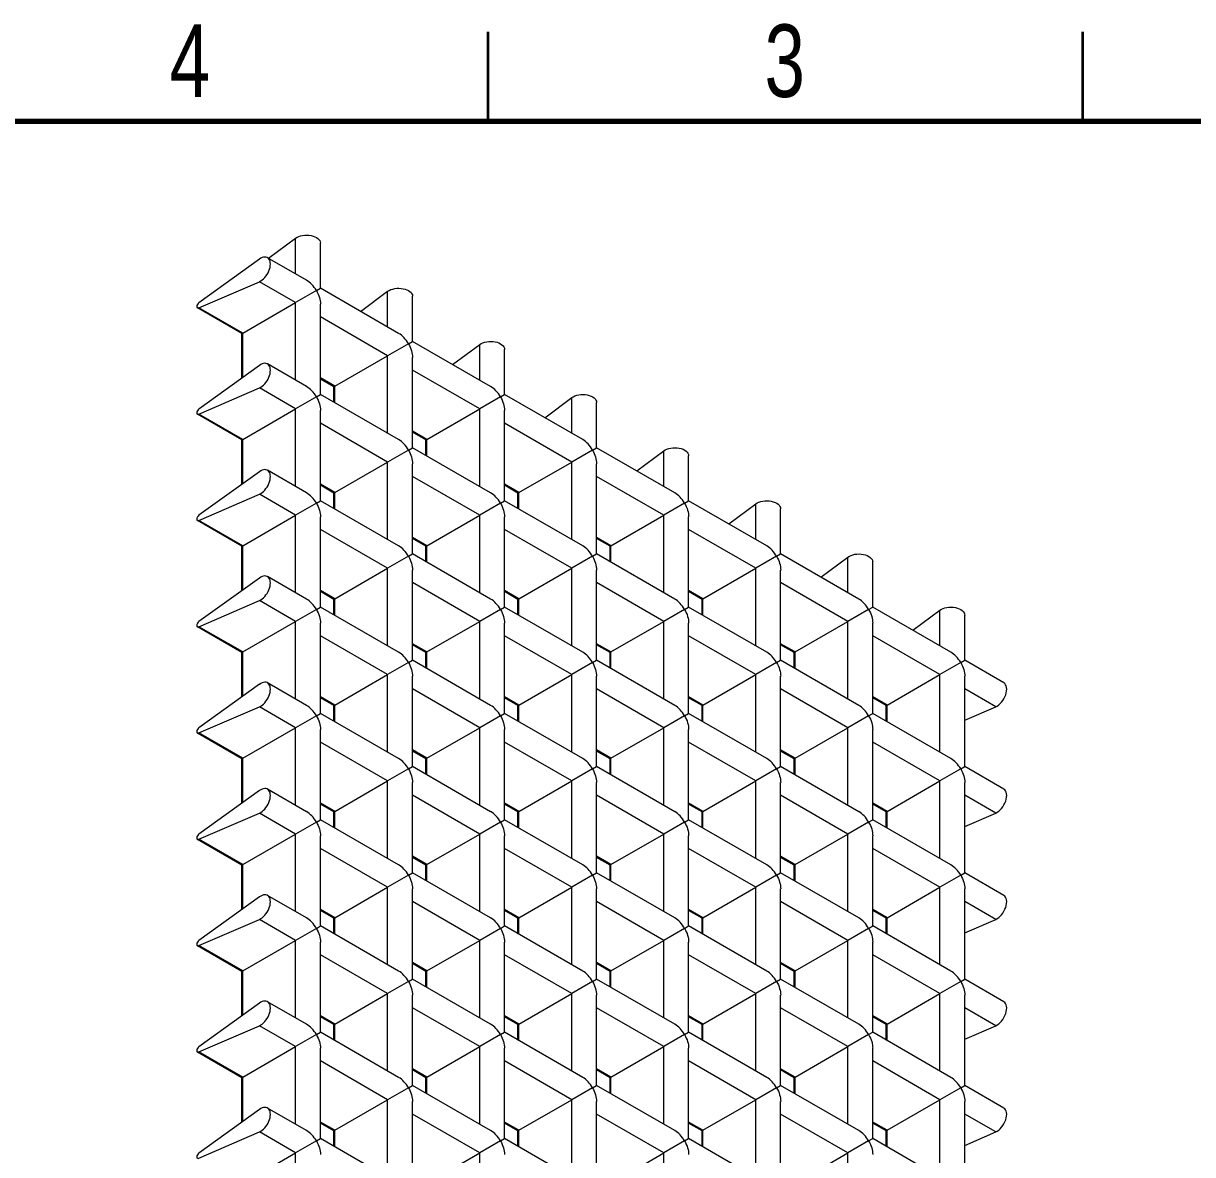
# Model space of a CAD drawing. Header units: millimetres. Extents: x 2813 to 4236, y 547 to 1552.
# Drawn here: x 3562 to 3898.9, y 1226 to 1551.9 of the extents above; entities that cross this region are included whole.
import ezdxf

# ---------------------------------------------------------------- set-up
doc = ezdxf.new("R2010")
doc.units = ezdxf.units.MM
doc.styles.add('SLDTEXTSTYLE0', font='TXT', dxfattribs={"width": 0.75})

msp = doc.modelspace()

# ---------------------------------------------------------------- linework, layer by layer
at = {"linetype": 'Continuous', "lineweight": 35}
for p, q in [((3695.91, 1523.73), (3695.91, 1549.44)), ((3867.28, 1523.73), (3867.28, 1549.44))]:
    msp.add_line(p, q, dxfattribs=at)
at = {"linetype": 'Continuous', "lineweight": 70}
msp.add_line((2839.05, 1523.73), (4210.03, 1523.73), dxfattribs=at)
at = {"linetype": 'Continuous', "lineweight": 0, "extrusion": (-2e-16, 0.816497, -0.57735)}
for p, q in [((3632.68, 1484.19), (3640.47, 1489.98)), ((3640.47, 1479.69), (3640.47, 1489.98)), ((3647.63, 1475.56), (3647.63, 1488.56)), ((3630.03, 1483.94), (3612.63, 1471.39)), ((3643.63, 1477.87), (3632.38, 1484.36)), ((3612.63, 1469.92), (3630.03, 1477.45)), ((3640.47, 1471.43), (3630.03, 1477.45)), ((3646.46, 1474.88), (3647.63, 1475.56)), ((3670.15, 1462.56), (3647.63, 1475.56)), ((3646.46, 1474.88), (3640.47, 1471.43)), ((3659.19, 1468.88), (3666.99, 1474.67)), ((3666.99, 1464.38), (3666.99, 1474.67)), ((3674.15, 1460.25), (3674.15, 1473.25)), ((3624.98, 1462.48), (3612.18, 1469.87)), ((3625.25, 1462.63), (3612.63, 1469.92)), ((3625.25, 1462.63), (3640.47, 1471.43)), ((3640.47, 1449.07), (3640.47, 1471.43)), ((3647.63, 1444.94), (3647.63, 1470.94)), ((3666.99, 1456.12), (3647.63, 1467.29)), ((3625.25, 1462.63), (3624.98, 1462.48)), ((3624.98, 1449.67), (3624.98, 1462.48)), ((3625.25, 1449.87), (3625.25, 1462.63)), ((3672.98, 1459.57), (3666.99, 1456.12)), ((3672.98, 1459.57), (3674.15, 1460.25)), ((3696.66, 1447.25), (3674.15, 1460.25)), ((3685.71, 1453.57), (3693.51, 1459.36)), ((3693.51, 1449.07), (3693.51, 1459.36)), ((3651.76, 1447.32), (3666.99, 1456.12)), ((3666.99, 1433.76), (3666.99, 1456.12)), ((3674.15, 1429.63), (3674.15, 1455.63)), ((3700.66, 1444.94), (3700.66, 1457.94)), ((3630.03, 1453.32), (3612.63, 1440.77)), ((3643.63, 1447.25), (3632.38, 1453.74)), ((3693.51, 1440.81), (3674.15, 1451.98)), ((3651.76, 1447.32), (3647.63, 1449.71)), ((3651.5, 1447.17), (3647.63, 1449.41)), ((3612.63, 1439.3), (3630.03, 1446.84)), ((3640.47, 1440.81), (3630.03, 1446.84)), ((3651.76, 1447.32), (3651.5, 1447.17)), ((3651.5, 1442.71), (3651.5, 1447.17)), ((3651.76, 1442.55), (3651.76, 1447.32)), ((3646.46, 1444.26), (3640.47, 1440.81)), ((3646.46, 1444.26), (3647.63, 1444.94)), ((3670.15, 1431.94), (3647.63, 1444.94)), ((3699.49, 1444.26), (3693.51, 1440.81)), ((3699.49, 1444.26), (3700.66, 1444.94)), ((3723.18, 1431.94), (3700.66, 1444.94)), ((3712.23, 1438.26), (3720.02, 1444.05)), ((3720.02, 1433.76), (3720.02, 1444.05)), ((3727.18, 1429.63), (3727.18, 1442.63)), ((3624.98, 1431.86), (3612.18, 1439.25)), ((3625.25, 1432.02), (3612.63, 1439.3)), ((3625.25, 1432.02), (3640.47, 1440.81)), ((3640.47, 1418.45), (3640.47, 1440.81)), ((3647.63, 1414.32), (3647.63, 1440.32)), ((3678.28, 1432.02), (3693.51, 1440.81)), ((3693.51, 1418.45), (3693.51, 1440.81)), ((3700.66, 1414.32), (3700.66, 1440.32)), ((3666.99, 1425.5), (3647.63, 1436.68)), ((3720.02, 1425.5), (3700.66, 1436.68)), ((3625.25, 1432.02), (3624.98, 1431.86)), ((3624.98, 1419.06), (3624.98, 1431.86)), ((3625.25, 1419.25), (3625.25, 1432.02)), ((3678.28, 1432.02), (3674.15, 1434.4)), ((3678.02, 1431.86), (3674.15, 1434.1)), ((3678.28, 1432.02), (3678.02, 1431.86)), ((3678.02, 1427.4), (3678.02, 1431.86)), ((3678.28, 1427.24), (3678.28, 1432.02)), ((3672.98, 1428.95), (3666.99, 1425.5)), ((3672.98, 1428.95), (3674.15, 1429.63)), ((3696.66, 1416.63), (3674.15, 1429.63)), ((3726.01, 1428.95), (3720.02, 1425.5)), ((3726.01, 1428.95), (3727.18, 1429.63)), ((3749.7, 1416.63), (3727.18, 1429.63)), ((3738.74, 1422.95), (3746.54, 1428.74)), ((3746.54, 1418.45), (3746.54, 1428.74)), ((3651.76, 1416.71), (3666.99, 1425.5)), ((3666.99, 1403.14), (3666.99, 1425.5)), ((3674.15, 1399.01), (3674.15, 1425.01)), ((3704.8, 1416.71), (3720.02, 1425.5)), ((3720.02, 1403.14), (3720.02, 1425.5)), ((3727.18, 1399.01), (3727.18, 1425.01)), ((3753.7, 1414.32), (3753.7, 1427.32)), ((3630.03, 1422.7), (3612.63, 1410.15)), ((3643.63, 1416.63), (3632.38, 1423.12)), ((3651.76, 1416.71), (3647.63, 1419.09)), ((3651.5, 1416.55), (3647.63, 1418.79)), ((3693.51, 1410.19), (3674.15, 1421.37)), ((3704.8, 1416.71), (3700.66, 1419.09)), ((3704.53, 1416.55), (3700.66, 1418.79)), ((3746.54, 1410.19), (3727.18, 1421.37)), ((3612.63, 1408.68), (3630.03, 1416.22)), ((3640.47, 1410.19), (3630.03, 1416.22)), ((3651.76, 1416.71), (3651.5, 1416.55)), ((3651.5, 1412.09), (3651.5, 1416.55)), ((3651.76, 1411.94), (3651.76, 1416.71)), ((3704.8, 1416.71), (3704.53, 1416.55)), ((3704.53, 1412.09), (3704.53, 1416.55)), ((3704.8, 1411.94), (3704.8, 1416.71)), ((3646.46, 1413.64), (3640.47, 1410.19)), ((3646.46, 1413.64), (3647.63, 1414.32)), ((3670.15, 1401.32), (3647.63, 1414.32)), ((3699.49, 1413.64), (3693.51, 1410.19)), ((3699.49, 1413.64), (3700.66, 1414.32)), ((3723.18, 1401.32), (3700.66, 1414.32)), ((3752.53, 1413.64), (3746.54, 1410.19)), ((3752.53, 1413.64), (3753.7, 1414.32)), ((3776.21, 1401.32), (3753.7, 1414.32)), ((3765.26, 1407.65), (3773.06, 1413.43)), ((3773.06, 1403.14), (3773.06, 1413.43)), ((3780.21, 1399.01), (3780.21, 1412.01)), ((3624.98, 1401.24), (3612.18, 1408.63)), ((3625.25, 1401.4), (3612.63, 1408.68)), ((3625.25, 1401.4), (3640.47, 1410.19)), ((3640.47, 1387.83), (3640.47, 1410.19)), ((3647.63, 1383.7), (3647.63, 1409.7)), ((3678.28, 1401.4), (3693.51, 1410.19)), ((3693.51, 1387.83), (3693.51, 1410.19)), ((3700.66, 1383.7), (3700.66, 1409.7)), ((3731.31, 1401.4), (3746.54, 1410.19)), ((3746.54, 1387.83), (3746.54, 1410.19)), ((3753.7, 1383.7), (3753.7, 1409.7)), ((3666.99, 1394.88), (3647.63, 1406.06)), ((3720.02, 1394.88), (3700.66, 1406.06)), ((3773.06, 1394.88), (3753.7, 1406.06)), ((3625.25, 1401.4), (3624.98, 1401.24)), ((3625.25, 1388.63), (3625.25, 1401.4)), ((3678.28, 1401.4), (3674.15, 1403.78)), ((3678.02, 1401.24), (3674.15, 1403.48)), ((3678.28, 1401.4), (3678.02, 1401.24)), ((3678.28, 1396.63), (3678.28, 1401.4)), ((3731.31, 1401.4), (3727.18, 1403.78)), ((3731.05, 1401.24), (3727.18, 1403.48)), ((3731.31, 1401.4), (3731.05, 1401.24)), ((3731.31, 1396.63), (3731.31, 1401.4)), ((3624.98, 1388.44), (3624.98, 1401.24)), ((3672.98, 1398.34), (3666.99, 1394.88)), ((3672.98, 1398.34), (3674.15, 1399.01)), ((3696.66, 1386.01), (3674.15, 1399.01)), ((3678.02, 1396.78), (3678.02, 1401.24)), ((3726.01, 1398.34), (3720.02, 1394.88)), ((3726.01, 1398.34), (3727.18, 1399.01)), ((3749.7, 1386.01), (3727.18, 1399.01)), ((3731.05, 1396.78), (3731.05, 1401.24)), ((3779.04, 1398.34), (3773.06, 1394.88)), ((3779.04, 1398.34), (3780.21, 1399.01)), ((3802.73, 1386.01), (3780.21, 1399.01)), ((3791.78, 1392.34), (3799.57, 1398.12)), ((3799.57, 1387.83), (3799.57, 1398.12)), ((3651.76, 1386.09), (3666.99, 1394.88)), ((3666.99, 1372.52), (3666.99, 1394.88)), ((3704.8, 1386.09), (3720.02, 1394.88)), ((3720.02, 1372.52), (3720.02, 1394.88)), ((3757.83, 1386.09), (3773.06, 1394.88)), ((3773.06, 1372.52), (3773.06, 1394.88)), ((3806.73, 1383.7), (3806.73, 1396.7)), ((3630.03, 1392.08), (3612.63, 1379.53)), ((3643.63, 1386.01), (3632.38, 1392.51)), ((3674.15, 1368.39), (3674.15, 1394.39)), ((3727.18, 1368.39), (3727.18, 1394.39)), ((3780.21, 1368.39), (3780.21, 1394.39)), ((3651.76, 1386.09), (3647.63, 1388.47)), ((3651.5, 1385.94), (3647.63, 1388.17)), ((3693.51, 1379.57), (3674.15, 1390.75)), ((3704.8, 1386.09), (3700.66, 1388.47)), ((3704.53, 1385.94), (3700.66, 1388.17)), ((3746.54, 1379.57), (3727.18, 1390.75)), ((3757.83, 1386.09), (3753.7, 1388.47)), ((3757.56, 1385.94), (3753.7, 1388.17)), ((3799.57, 1379.57), (3780.21, 1390.75)), ((3612.63, 1378.06), (3630.03, 1385.6)), ((3640.47, 1379.57), (3630.03, 1385.6)), ((3651.76, 1386.09), (3651.5, 1385.94)), ((3651.5, 1381.47), (3651.5, 1385.94)), ((3651.76, 1381.32), (3651.76, 1386.09)), ((3704.8, 1386.09), (3704.53, 1385.94)), ((3704.53, 1381.47), (3704.53, 1385.94)), ((3704.8, 1381.32), (3704.8, 1386.09)), ((3757.83, 1386.09), (3757.56, 1385.94)), ((3757.56, 1381.47), (3757.56, 1385.94)), ((3757.83, 1381.32), (3757.83, 1386.09)), ((3646.46, 1383.03), (3640.47, 1379.57)), ((3646.46, 1383.03), (3647.63, 1383.7)), ((3670.15, 1370.7), (3647.63, 1383.7)), ((3699.49, 1383.03), (3693.51, 1379.57)), ((3699.49, 1383.03), (3700.66, 1383.7)), ((3723.18, 1370.7), (3700.66, 1383.7)), ((3752.53, 1383.03), (3746.54, 1379.57)), ((3752.53, 1383.03), (3753.7, 1383.7)), ((3776.21, 1370.7), (3753.7, 1383.7)), ((3805.56, 1383.03), (3799.57, 1379.57)), ((3805.56, 1383.03), (3806.73, 1383.7)), ((3829.25, 1370.7), (3806.73, 1383.7)), ((3818.29, 1377.03), (3826.09, 1382.81)), ((3826.09, 1372.52), (3826.09, 1382.81)), ((3833.25, 1368.39), (3833.25, 1381.39)), ((3624.98, 1370.63), (3612.18, 1378.02)), ((3625.25, 1370.78), (3612.63, 1378.06)), ((3625.25, 1370.78), (3640.47, 1379.57)), ((3640.47, 1357.22), (3640.47, 1379.57)), ((3647.63, 1353.08), (3647.63, 1379.08)), ((3678.28, 1370.78), (3693.51, 1379.57)), ((3693.51, 1357.22), (3693.51, 1379.57)), ((3700.66, 1353.08), (3700.66, 1379.08)), ((3731.31, 1370.78), (3746.54, 1379.57)), ((3746.54, 1357.22), (3746.54, 1379.57)), ((3753.7, 1353.08), (3753.7, 1379.08)), ((3784.34, 1370.78), (3799.57, 1379.57)), ((3799.57, 1357.22), (3799.57, 1379.57)), ((3806.73, 1353.08), (3806.73, 1379.08)), ((3666.99, 1364.26), (3647.63, 1375.44)), ((3720.02, 1364.26), (3700.66, 1375.44)), ((3773.06, 1364.26), (3753.7, 1375.44)), ((3826.09, 1364.26), (3806.73, 1375.44)), ((3678.28, 1370.78), (3674.15, 1373.16)), ((3678.02, 1370.63), (3674.15, 1372.86)), ((3731.31, 1370.78), (3727.18, 1373.16)), ((3731.05, 1370.63), (3727.18, 1372.86)), ((3784.34, 1370.78), (3780.21, 1373.16)), ((3784.08, 1370.63), (3780.21, 1372.86)), ((3625.25, 1370.78), (3624.98, 1370.63)), ((3624.98, 1357.82), (3624.98, 1370.63)), ((3625.25, 1358.01), (3625.25, 1370.78)), ((3672.98, 1367.72), (3666.99, 1364.26)), ((3672.98, 1367.72), (3674.15, 1368.39)), ((3696.66, 1355.39), (3674.15, 1368.39)), ((3678.28, 1370.78), (3678.02, 1370.63)), ((3678.02, 1366.16), (3678.02, 1370.63)), ((3678.28, 1366.01), (3678.28, 1370.78)), ((3726.01, 1367.72), (3720.02, 1364.26)), ((3726.01, 1367.72), (3727.18, 1368.39)), ((3749.7, 1355.39), (3727.18, 1368.39)), ((3731.31, 1370.78), (3731.05, 1370.63)), ((3731.05, 1366.16), (3731.05, 1370.63)), ((3731.31, 1366.01), (3731.31, 1370.78)), ((3779.04, 1367.72), (3773.06, 1364.26)), ((3779.04, 1367.72), (3780.21, 1368.39)), ((3802.73, 1355.39), (3780.21, 1368.39)), ((3784.34, 1370.78), (3784.08, 1370.63)), ((3784.08, 1366.16), (3784.08, 1370.63)), ((3784.34, 1366.01), (3784.34, 1370.78)), ((3832.07, 1367.72), (3826.09, 1364.26)), ((3832.07, 1367.72), (3833.25, 1368.39)), ((3844.51, 1361.89), (3833.25, 1368.39)), ((3651.76, 1355.47), (3666.99, 1364.26)), ((3666.99, 1341.91), (3666.99, 1364.26)), ((3704.8, 1355.47), (3720.02, 1364.26)), ((3720.02, 1341.91), (3720.02, 1364.26)), ((3757.83, 1355.47), (3773.06, 1364.26)), ((3773.06, 1341.91), (3773.06, 1364.26)), ((3810.86, 1355.47), (3826.09, 1364.26)), ((3826.09, 1341.91), (3826.09, 1364.26)), ((3630.03, 1361.46), (3612.63, 1348.91)), ((3643.63, 1355.39), (3632.38, 1361.89)), ((3674.15, 1337.77), (3674.15, 1363.77)), ((3727.18, 1337.77), (3727.18, 1363.77)), ((3780.21, 1337.77), (3780.21, 1363.77)), ((3833.25, 1337.77), (3833.25, 1363.77)), ((3651.76, 1355.47), (3647.63, 1357.85)), ((3651.5, 1355.32), (3647.63, 1357.55)), ((3693.51, 1348.95), (3674.15, 1360.13)), ((3704.8, 1355.47), (3700.66, 1357.85)), ((3704.53, 1355.32), (3700.66, 1357.55)), ((3746.54, 1348.95), (3727.18, 1360.13)), ((3757.83, 1355.47), (3753.7, 1357.85)), ((3757.56, 1355.32), (3753.7, 1357.55)), ((3799.57, 1348.95), (3780.21, 1360.13)), ((3810.86, 1355.47), (3806.73, 1357.85)), ((3810.6, 1355.32), (3806.73, 1357.55)), ((3842.16, 1354.98), (3833.25, 1360.13)), ((3612.63, 1347.44), (3630.03, 1354.98)), ((3640.47, 1348.95), (3630.03, 1354.98)), ((3651.76, 1355.47), (3651.5, 1355.32)), ((3651.5, 1350.85), (3651.5, 1355.32)), ((3651.76, 1350.7), (3651.76, 1355.47)), ((3704.8, 1355.47), (3704.53, 1355.32)), ((3704.53, 1350.85), (3704.53, 1355.32)), ((3704.8, 1350.7), (3704.8, 1355.47)), ((3757.83, 1355.47), (3757.56, 1355.32)), ((3757.56, 1350.85), (3757.56, 1355.32)), ((3757.83, 1350.7), (3757.83, 1355.47)), ((3810.86, 1355.47), (3810.6, 1355.32)), ((3810.6, 1350.85), (3810.6, 1355.32)), ((3810.86, 1350.7), (3810.86, 1355.47)), ((3833.25, 1351.12), (3842.16, 1354.98)), ((3646.46, 1352.41), (3640.47, 1348.95)), ((3646.46, 1352.41), (3647.63, 1353.08)), ((3670.15, 1340.08), (3647.63, 1353.08)), ((3699.49, 1352.41), (3693.51, 1348.95)), ((3699.49, 1352.41), (3700.66, 1353.08)), ((3723.18, 1340.08), (3700.66, 1353.08)), ((3752.53, 1352.41), (3746.54, 1348.95)), ((3752.53, 1352.41), (3753.7, 1353.08)), ((3776.21, 1340.08), (3753.7, 1353.08)), ((3805.56, 1352.41), (3799.57, 1348.95)), ((3805.56, 1352.41), (3806.73, 1353.08)), ((3829.25, 1340.08), (3806.73, 1353.08)), ((3624.98, 1340.01), (3612.18, 1347.4)), ((3625.25, 1340.16), (3612.63, 1347.44)), ((3625.25, 1340.16), (3640.47, 1348.95)), ((3640.47, 1326.6), (3640.47, 1348.95)), ((3647.63, 1322.47), (3647.63, 1348.46)), ((3678.28, 1340.16), (3693.51, 1348.95)), ((3693.51, 1326.6), (3693.51, 1348.95)), ((3700.66, 1322.47), (3700.66, 1348.46)), ((3731.31, 1340.16), (3746.54, 1348.95)), ((3746.54, 1326.6), (3746.54, 1348.95)), ((3753.7, 1322.47), (3753.7, 1348.46)), ((3784.34, 1340.16), (3799.57, 1348.95)), ((3799.57, 1326.6), (3799.57, 1348.95)), ((3806.73, 1322.47), (3806.73, 1348.46)), ((3666.99, 1333.64), (3647.63, 1344.82)), ((3720.02, 1333.64), (3700.66, 1344.82)), ((3773.06, 1333.64), (3753.7, 1344.82)), ((3826.09, 1333.64), (3806.73, 1344.82)), ((3678.28, 1340.16), (3674.15, 1342.55)), ((3678.02, 1340.01), (3674.15, 1342.24)), ((3731.31, 1340.16), (3727.18, 1342.55)), ((3731.05, 1340.01), (3727.18, 1342.24)), ((3784.34, 1340.16), (3780.21, 1342.55)), ((3784.08, 1340.01), (3780.21, 1342.24)), ((3625.25, 1340.16), (3624.98, 1340.01)), ((3624.98, 1327.2), (3624.98, 1340.01)), ((3625.25, 1327.39), (3625.25, 1340.16)), ((3672.98, 1337.1), (3674.15, 1337.77)), ((3696.66, 1324.77), (3674.15, 1337.77)), ((3678.28, 1340.16), (3678.02, 1340.01)), ((3678.02, 1335.54), (3678.02, 1340.01)), ((3678.28, 1335.39), (3678.28, 1340.16)), ((3726.01, 1337.1), (3727.18, 1337.77)), ((3749.7, 1324.77), (3727.18, 1337.77)), ((3731.31, 1340.16), (3731.05, 1340.01)), ((3731.05, 1335.54), (3731.05, 1340.01)), ((3731.31, 1335.39), (3731.31, 1340.16)), ((3779.04, 1337.1), (3780.21, 1337.77)), ((3802.73, 1324.77), (3780.21, 1337.77)), ((3784.34, 1340.16), (3784.08, 1340.01)), ((3784.08, 1335.54), (3784.08, 1340.01)), ((3784.34, 1335.39), (3784.34, 1340.16)), ((3832.07, 1337.1), (3833.25, 1337.77)), ((3844.51, 1331.27), (3833.25, 1337.77)), ((3672.98, 1337.1), (3666.99, 1333.64)), ((3726.01, 1337.1), (3720.02, 1333.64)), ((3779.04, 1337.1), (3773.06, 1333.64)), ((3832.07, 1337.1), (3826.09, 1333.64)), ((3630.03, 1330.84), (3612.63, 1318.29)), ((3643.63, 1324.77), (3632.38, 1331.27)), ((3651.76, 1324.85), (3666.99, 1333.64)), ((3666.99, 1311.29), (3666.99, 1333.64)), ((3674.15, 1307.16), (3674.15, 1333.16)), ((3704.8, 1324.85), (3720.02, 1333.64)), ((3720.02, 1311.29), (3720.02, 1333.64)), ((3727.18, 1307.16), (3727.18, 1333.16)), ((3757.83, 1324.85), (3773.06, 1333.64)), ((3773.06, 1311.29), (3773.06, 1333.64)), ((3780.21, 1307.16), (3780.21, 1333.16)), ((3810.86, 1324.85), (3826.09, 1333.64)), ((3826.09, 1311.29), (3826.09, 1333.64)), ((3833.25, 1307.16), (3833.25, 1333.16)), ((3651.76, 1324.85), (3647.63, 1327.24)), ((3693.51, 1318.33), (3674.15, 1329.51)), ((3704.8, 1324.85), (3700.66, 1327.24)), ((3746.54, 1318.33), (3727.18, 1329.51)), ((3757.83, 1324.85), (3753.7, 1327.24)), ((3799.57, 1318.33), (3780.21, 1329.51)), ((3810.86, 1324.85), (3806.73, 1327.24)), ((3842.16, 1324.36), (3833.25, 1329.51)), ((3612.63, 1316.82), (3630.03, 1324.36)), ((3640.47, 1318.33), (3630.03, 1324.36)), ((3651.5, 1324.7), (3647.63, 1326.93)), ((3651.76, 1324.85), (3651.5, 1324.7)), ((3651.5, 1320.23), (3651.5, 1324.7)), ((3651.76, 1320.08), (3651.76, 1324.85)), ((3704.53, 1324.7), (3700.66, 1326.93)), ((3704.8, 1324.85), (3704.53, 1324.7)), ((3704.53, 1320.23), (3704.53, 1324.7)), ((3704.8, 1320.08), (3704.8, 1324.85)), ((3757.56, 1324.7), (3753.7, 1326.93)), ((3757.83, 1324.85), (3757.56, 1324.7)), ((3757.56, 1320.23), (3757.56, 1324.7)), ((3757.83, 1320.08), (3757.83, 1324.85)), ((3810.6, 1324.7), (3806.73, 1326.93)), ((3810.86, 1324.85), (3810.6, 1324.7)), ((3810.6, 1320.23), (3810.6, 1324.7)), ((3810.86, 1320.08), (3810.86, 1324.85)), ((3833.25, 1320.5), (3842.16, 1324.36)), ((3646.46, 1321.79), (3640.47, 1318.33)), ((3646.46, 1321.79), (3647.63, 1322.47)), ((3670.15, 1309.47), (3647.63, 1322.47)), ((3699.49, 1321.79), (3693.51, 1318.33)), ((3699.49, 1321.79), (3700.66, 1322.47)), ((3723.18, 1309.47), (3700.66, 1322.47)), ((3752.53, 1321.79), (3746.54, 1318.33)), ((3752.53, 1321.79), (3753.7, 1322.47)), ((3776.21, 1309.47), (3753.7, 1322.47)), ((3805.56, 1321.79), (3799.57, 1318.33)), ((3805.56, 1321.79), (3806.73, 1322.47)), ((3829.25, 1309.47), (3806.73, 1322.47)), ((3625.25, 1309.54), (3640.47, 1318.33)), ((3640.47, 1295.98), (3640.47, 1318.33)), ((3647.63, 1291.85), (3647.63, 1317.85)), ((3678.28, 1309.54), (3693.51, 1318.33)), ((3693.51, 1295.98), (3693.51, 1318.33)), ((3700.66, 1291.85), (3700.66, 1317.85)), ((3731.31, 1309.54), (3746.54, 1318.33)), ((3746.54, 1295.98), (3746.54, 1318.33)), ((3753.7, 1291.85), (3753.7, 1317.85)), ((3784.34, 1309.54), (3799.57, 1318.33)), ((3799.57, 1295.98), (3799.57, 1318.33)), ((3806.73, 1291.85), (3806.73, 1317.85)), ((3624.98, 1309.39), (3612.18, 1316.78)), ((3625.25, 1309.54), (3612.63, 1316.82)), ((3666.99, 1303.02), (3647.63, 1314.2)), ((3720.02, 1303.02), (3700.66, 1314.2)), ((3773.06, 1303.02), (3753.7, 1314.2)), ((3826.09, 1303.02), (3806.73, 1314.2)), ((3678.28, 1309.54), (3674.15, 1311.93)), ((3678.02, 1309.39), (3674.15, 1311.62)), ((3731.31, 1309.54), (3727.18, 1311.93)), ((3731.05, 1309.39), (3727.18, 1311.62)), ((3784.34, 1309.54), (3780.21, 1311.93)), ((3784.08, 1309.39), (3780.21, 1311.62)), ((3625.25, 1309.54), (3624.98, 1309.39)), ((3624.98, 1296.58), (3624.98, 1309.39)), ((3625.25, 1296.77), (3625.25, 1309.54)), ((3672.98, 1306.48), (3674.15, 1307.16)), ((3696.66, 1294.16), (3674.15, 1307.16)), ((3678.28, 1309.54), (3678.02, 1309.39)), ((3678.02, 1304.92), (3678.02, 1309.39)), ((3678.28, 1304.77), (3678.28, 1309.54)), ((3726.01, 1306.48), (3727.18, 1307.16)), ((3749.7, 1294.16), (3727.18, 1307.16)), ((3731.31, 1309.54), (3731.05, 1309.39)), ((3731.05, 1304.92), (3731.05, 1309.39)), ((3731.31, 1304.77), (3731.31, 1309.54)), ((3779.04, 1306.48), (3780.21, 1307.16)), ((3802.73, 1294.16), (3780.21, 1307.16)), ((3784.34, 1309.54), (3784.08, 1309.39)), ((3784.08, 1304.92), (3784.08, 1309.39)), ((3784.34, 1304.77), (3784.34, 1309.54)), ((3832.07, 1306.48), (3833.25, 1307.16)), ((3844.51, 1300.65), (3833.25, 1307.16)), ((3672.98, 1306.48), (3666.99, 1303.02)), ((3726.01, 1306.48), (3720.02, 1303.02)), ((3779.04, 1306.48), (3773.06, 1303.02)), ((3832.07, 1306.48), (3826.09, 1303.02)), ((3630.03, 1300.22), (3612.63, 1287.67)), ((3643.63, 1294.16), (3632.38, 1300.65)), ((3651.76, 1294.23), (3666.99, 1303.02)), ((3666.99, 1280.67), (3666.99, 1303.02)), ((3674.15, 1276.54), (3674.15, 1302.54)), ((3704.8, 1294.23), (3720.02, 1303.02)), ((3720.02, 1280.67), (3720.02, 1303.02)), ((3727.18, 1276.54), (3727.18, 1302.54)), ((3757.83, 1294.23), (3773.06, 1303.02)), ((3773.06, 1280.67), (3773.06, 1303.02)), ((3780.21, 1276.54), (3780.21, 1302.54)), ((3810.86, 1294.23), (3826.09, 1303.02)), ((3826.09, 1280.67), (3826.09, 1303.02)), ((3833.25, 1276.54), (3833.25, 1302.54)), ((3693.51, 1287.71), (3674.15, 1298.89)), ((3746.54, 1287.71), (3727.18, 1298.89)), ((3799.57, 1287.71), (3780.21, 1298.89)), ((3842.16, 1293.74), (3833.25, 1298.89)), ((3612.63, 1286.2), (3630.03, 1293.74)), ((3640.47, 1287.71), (3630.03, 1293.74)), ((3651.76, 1294.23), (3647.63, 1296.62)), ((3651.5, 1294.08), (3647.63, 1296.31)), ((3651.76, 1294.23), (3651.5, 1294.08)), ((3651.5, 1289.61), (3651.5, 1294.08)), ((3651.76, 1289.46), (3651.76, 1294.23)), ((3704.8, 1294.23), (3700.66, 1296.62)), ((3704.53, 1294.08), (3700.66, 1296.31)), ((3704.8, 1294.23), (3704.53, 1294.08)), ((3704.53, 1289.61), (3704.53, 1294.08)), ((3704.8, 1289.46), (3704.8, 1294.23)), ((3757.83, 1294.23), (3753.7, 1296.62)), ((3757.56, 1294.08), (3753.7, 1296.31)), ((3757.83, 1294.23), (3757.56, 1294.08)), ((3757.56, 1289.61), (3757.56, 1294.08)), ((3757.83, 1289.46), (3757.83, 1294.23)), ((3810.86, 1294.23), (3806.73, 1296.62)), ((3810.6, 1294.08), (3806.73, 1296.31)), ((3810.86, 1294.23), (3810.6, 1294.08)), ((3810.6, 1289.61), (3810.6, 1294.08)), ((3810.86, 1289.46), (3810.86, 1294.23)), ((3833.25, 1289.88), (3842.16, 1293.74)), ((3646.46, 1291.17), (3640.47, 1287.71)), ((3646.46, 1291.17), (3647.63, 1291.85)), ((3670.15, 1278.85), (3647.63, 1291.85)), ((3699.49, 1291.17), (3693.51, 1287.71)), ((3699.49, 1291.17), (3700.66, 1291.85)), ((3723.18, 1278.85), (3700.66, 1291.85)), ((3752.53, 1291.17), (3746.54, 1287.71)), ((3752.53, 1291.17), (3753.7, 1291.85)), ((3776.21, 1278.85), (3753.7, 1291.85)), ((3805.56, 1291.17), (3799.57, 1287.71)), ((3805.56, 1291.17), (3806.73, 1291.85)), ((3829.25, 1278.85), (3806.73, 1291.85)), ((3625.25, 1278.92), (3640.47, 1287.71)), ((3640.47, 1265.36), (3640.47, 1287.71)), ((3647.63, 1261.23), (3647.63, 1287.23)), ((3678.28, 1278.92), (3693.51, 1287.71)), ((3693.51, 1265.36), (3693.51, 1287.71)), ((3700.66, 1261.23), (3700.66, 1287.23)), ((3731.31, 1278.92), (3746.54, 1287.71)), ((3746.54, 1265.36), (3746.54, 1287.71)), ((3753.7, 1261.23), (3753.7, 1287.23)), ((3784.34, 1278.92), (3799.57, 1287.71)), ((3799.57, 1265.36), (3799.57, 1287.71)), ((3806.73, 1261.23), (3806.73, 1287.23)), ((3624.98, 1278.77), (3612.18, 1286.16)), ((3625.25, 1278.92), (3612.63, 1286.2)), ((3666.99, 1272.41), (3647.63, 1283.58)), ((3720.02, 1272.41), (3700.66, 1283.58)), ((3773.06, 1272.41), (3753.7, 1283.58)), ((3826.09, 1272.41), (3806.73, 1283.58)), ((3678.28, 1278.92), (3674.15, 1281.31)), ((3678.02, 1278.77), (3674.15, 1281)), ((3731.31, 1278.92), (3727.18, 1281.31)), ((3731.05, 1278.77), (3727.18, 1281)), ((3784.34, 1278.92), (3780.21, 1281.31)), ((3784.08, 1278.77), (3780.21, 1281)), ((3625.25, 1278.92), (3624.98, 1278.77)), ((3624.98, 1265.96), (3624.98, 1278.77)), ((3625.25, 1266.15), (3625.25, 1278.92)), ((3678.28, 1278.92), (3678.02, 1278.77)), ((3678.02, 1274.3), (3678.02, 1278.77)), ((3678.28, 1274.15), (3678.28, 1278.92)), ((3731.31, 1278.92), (3731.05, 1278.77)), ((3731.05, 1274.3), (3731.05, 1278.77)), ((3731.31, 1274.15), (3731.31, 1278.92)), ((3784.34, 1278.92), (3784.08, 1278.77)), ((3784.08, 1274.3), (3784.08, 1278.77)), ((3784.34, 1274.15), (3784.34, 1278.92)), ((3672.98, 1275.86), (3666.99, 1272.41)), ((3672.98, 1275.86), (3674.15, 1276.54)), ((3696.66, 1263.54), (3674.15, 1276.54)), ((3726.01, 1275.86), (3720.02, 1272.41)), ((3726.01, 1275.86), (3727.18, 1276.54)), ((3749.7, 1263.54), (3727.18, 1276.54)), ((3779.04, 1275.86), (3773.06, 1272.41)), ((3779.04, 1275.86), (3780.21, 1276.54)), ((3802.73, 1263.54), (3780.21, 1276.54)), ((3832.07, 1275.86), (3826.09, 1272.41)), ((3832.07, 1275.86), (3833.25, 1276.54)), ((3844.51, 1270.03), (3833.25, 1276.54)), ((3643.63, 1263.54), (3632.38, 1270.03)), ((3651.76, 1263.61), (3666.99, 1272.41)), ((3666.99, 1250.05), (3666.99, 1272.41)), ((3674.15, 1245.92), (3674.15, 1271.92)), ((3704.8, 1263.61), (3720.02, 1272.41)), ((3720.02, 1250.05), (3720.02, 1272.41)), ((3727.18, 1245.92), (3727.18, 1271.92)), ((3757.83, 1263.61), (3773.06, 1272.41)), ((3773.06, 1250.05), (3773.06, 1272.41)), ((3780.21, 1245.92), (3780.21, 1271.92)), ((3810.86, 1263.61), (3826.09, 1272.41)), ((3826.09, 1250.05), (3826.09, 1272.41)), ((3833.25, 1245.92), (3833.25, 1271.92)), ((3630.03, 1269.61), (3612.63, 1257.06)), ((3693.51, 1257.1), (3674.15, 1268.27)), ((3746.54, 1257.1), (3727.18, 1268.27)), ((3799.57, 1257.1), (3780.21, 1268.27)), ((3842.16, 1263.12), (3833.25, 1268.27)), ((3651.76, 1263.61), (3647.63, 1266)), ((3651.5, 1263.46), (3647.63, 1265.69)), ((3651.76, 1263.61), (3651.5, 1263.46)), ((3651.5, 1258.99), (3651.5, 1263.46)), ((3651.76, 1258.84), (3651.76, 1263.61)), ((3704.8, 1263.61), (3700.66, 1266)), ((3704.53, 1263.46), (3700.66, 1265.69)), ((3704.8, 1263.61), (3704.53, 1263.46)), ((3704.53, 1258.99), (3704.53, 1263.46)), ((3704.8, 1258.84), (3704.8, 1263.61)), ((3757.83, 1263.61), (3753.7, 1266)), ((3757.56, 1263.46), (3753.7, 1265.69)), ((3757.83, 1263.61), (3757.56, 1263.46)), ((3757.56, 1258.99), (3757.56, 1263.46)), ((3757.83, 1258.84), (3757.83, 1263.61)), ((3810.86, 1263.61), (3806.73, 1266)), ((3810.6, 1263.46), (3806.73, 1265.69)), ((3810.86, 1263.61), (3810.6, 1263.46)), ((3810.6, 1258.99), (3810.6, 1263.46)), ((3810.86, 1258.84), (3810.86, 1263.61)), ((3612.63, 1255.59), (3630.03, 1263.12)), ((3640.47, 1257.1), (3630.03, 1263.12)), ((3646.46, 1260.55), (3640.47, 1257.1)), ((3646.46, 1260.55), (3647.63, 1261.23)), ((3670.15, 1248.23), (3647.63, 1261.23)), ((3699.49, 1260.55), (3693.51, 1257.1)), ((3699.49, 1260.55), (3700.66, 1261.23)), ((3723.18, 1248.23), (3700.66, 1261.23)), ((3752.53, 1260.55), (3746.54, 1257.1)), ((3752.53, 1260.55), (3753.7, 1261.23)), ((3776.21, 1248.23), (3753.7, 1261.23)), ((3805.56, 1260.55), (3799.57, 1257.1)), ((3805.56, 1260.55), (3806.73, 1261.23)), ((3829.25, 1248.23), (3806.73, 1261.23)), ((3833.25, 1259.26), (3842.16, 1263.12)), ((3625.25, 1248.3), (3640.47, 1257.1)), ((3640.47, 1234.74), (3640.47, 1257.1)), ((3647.63, 1230.61), (3647.63, 1256.61)), ((3678.28, 1248.3), (3693.51, 1257.1)), ((3693.51, 1234.74), (3693.51, 1257.1)), ((3700.66, 1230.61), (3700.66, 1256.61)), ((3731.31, 1248.3), (3746.54, 1257.1)), ((3746.54, 1234.74), (3746.54, 1257.1)), ((3753.7, 1230.61), (3753.7, 1256.61)), ((3784.34, 1248.3), (3799.57, 1257.1)), ((3799.57, 1234.74), (3799.57, 1257.1)), ((3806.73, 1230.61), (3806.73, 1256.61)), ((3624.98, 1248.15), (3612.18, 1255.54)), ((3625.25, 1248.3), (3612.63, 1255.59)), ((3666.99, 1241.79), (3647.63, 1252.96)), ((3678.28, 1248.3), (3674.15, 1250.69)), ((3678.02, 1248.15), (3674.15, 1250.39)), ((3720.02, 1241.79), (3700.66, 1252.96)), ((3731.31, 1248.3), (3727.18, 1250.69)), ((3731.05, 1248.15), (3727.18, 1250.39)), ((3773.06, 1241.79), (3753.7, 1252.96)), ((3784.34, 1248.3), (3780.21, 1250.69)), ((3784.08, 1248.15), (3780.21, 1250.39)), ((3826.09, 1241.79), (3806.73, 1252.96)), ((3625.25, 1248.3), (3624.98, 1248.15)), ((3624.98, 1235.34), (3624.98, 1248.15)), ((3625.25, 1235.53), (3625.25, 1248.3)), ((3678.28, 1248.3), (3678.02, 1248.15)), ((3678.02, 1243.69), (3678.02, 1248.15)), ((3678.28, 1243.53), (3678.28, 1248.3)), ((3731.31, 1248.3), (3731.05, 1248.15)), ((3731.05, 1243.69), (3731.05, 1248.15)), ((3731.31, 1243.53), (3731.31, 1248.3)), ((3784.34, 1248.3), (3784.08, 1248.15)), ((3784.08, 1243.69), (3784.08, 1248.15)), ((3784.34, 1243.53), (3784.34, 1248.3)), ((3672.98, 1245.24), (3666.99, 1241.79)), ((3672.98, 1245.24), (3674.15, 1245.92)), ((3696.66, 1232.92), (3674.15, 1245.92)), ((3726.01, 1245.24), (3720.02, 1241.79)), ((3726.01, 1245.24), (3727.18, 1245.92)), ((3749.7, 1232.92), (3727.18, 1245.92)), ((3779.04, 1245.24), (3773.06, 1241.79)), ((3779.04, 1245.24), (3780.21, 1245.92)), ((3802.73, 1232.92), (3780.21, 1245.92)), ((3832.07, 1245.24), (3826.09, 1241.79)), ((3832.07, 1245.24), (3833.25, 1245.92)), ((3844.51, 1239.41), (3833.25, 1245.92)), ((3651.76, 1232.99), (3666.99, 1241.79)), ((3666.99, 1219.43), (3666.99, 1241.79)), ((3674.15, 1215.3), (3674.15, 1241.3)), ((3704.8, 1232.99), (3720.02, 1241.79)), ((3720.02, 1219.43), (3720.02, 1241.79)), ((3727.18, 1215.3), (3727.18, 1241.3)), ((3757.83, 1232.99), (3773.06, 1241.79)), ((3773.06, 1219.43), (3773.06, 1241.79)), ((3780.21, 1215.3), (3780.21, 1241.3)), ((3810.86, 1232.99), (3826.09, 1241.79)), ((3826.09, 1219.43), (3826.09, 1241.79)), ((3833.25, 1215.3), (3833.25, 1241.3)), ((3630.03, 1238.99), (3612.63, 1226.44)), ((3643.63, 1232.92), (3632.38, 1239.41)), ((3693.51, 1226.48), (3674.15, 1237.65)), ((3746.54, 1226.48), (3727.18, 1237.65)), ((3799.57, 1226.48), (3780.21, 1237.65)), ((3842.16, 1232.51), (3833.25, 1237.65)), ((3651.76, 1232.99), (3647.63, 1235.38)), ((3651.5, 1232.84), (3647.63, 1235.08)), ((3651.76, 1232.99), (3651.5, 1232.84)), ((3651.76, 1228.22), (3651.76, 1232.99)), ((3704.8, 1232.99), (3700.66, 1235.38)), ((3704.53, 1232.84), (3700.66, 1235.08)), ((3704.8, 1232.99), (3704.53, 1232.84)), ((3704.8, 1228.22), (3704.8, 1232.99)), ((3757.83, 1232.99), (3753.7, 1235.38)), ((3757.56, 1232.84), (3753.7, 1235.08)), ((3757.83, 1232.99), (3757.56, 1232.84)), ((3757.83, 1228.22), (3757.83, 1232.99)), ((3810.86, 1232.99), (3806.73, 1235.38)), ((3810.6, 1232.84), (3806.73, 1235.08)), ((3810.86, 1232.99), (3810.6, 1232.84)), ((3810.86, 1228.22), (3810.86, 1232.99)), ((3612.63, 1224.97), (3630.03, 1232.51)), ((3640.47, 1226.48), (3630.03, 1232.51)), ((3646.46, 1229.93), (3640.47, 1226.48)), ((3646.46, 1229.93), (3647.63, 1230.61)), ((3670.15, 1217.61), (3647.63, 1230.61)), ((3651.5, 1228.38), (3651.5, 1232.84)), ((3699.49, 1229.93), (3693.51, 1226.48)), ((3699.49, 1229.93), (3700.66, 1230.61)), ((3723.18, 1217.61), (3700.66, 1230.61)), ((3704.53, 1228.38), (3704.53, 1232.84)), ((3752.53, 1229.93), (3746.54, 1226.48)), ((3752.53, 1229.93), (3753.7, 1230.61)), ((3776.21, 1217.61), (3753.7, 1230.61)), ((3757.56, 1228.38), (3757.56, 1232.84)), ((3805.56, 1229.93), (3799.57, 1226.48)), ((3805.56, 1229.93), (3806.73, 1230.61)), ((3829.25, 1217.61), (3806.73, 1230.61)), ((3810.6, 1228.38), (3810.6, 1232.84)), ((3833.25, 1228.64), (3842.16, 1232.51)), ((3625.25, 1217.69), (3640.47, 1226.48)), ((3640.47, 1204.12), (3640.47, 1226.48)), ((3678.28, 1217.69), (3693.51, 1226.48)), ((3693.51, 1204.12), (3693.51, 1226.48)), ((3731.31, 1217.69), (3746.54, 1226.48)), ((3746.54, 1204.12), (3746.54, 1226.48)), ((3784.34, 1217.69), (3799.57, 1226.48)), ((3799.57, 1204.12), (3799.57, 1226.48))]:
    msp.add_line(p, q, dxfattribs=at)
at = {"linetype": 'Continuous', "lineweight": 0, "extrusion": (-1.5e-16, 2.97e-30, -1)}
for centre in [(3643.63, 1488.56), (3670.15, 1473.25), (3696.66, 1457.94), (3723.18, 1442.63), (3749.7, 1427.32), (3776.21, 1412.01), (3802.73, 1396.7)]:
    msp.add_ellipse(centre, major_axis=(4, 0), ratio=0.57735, start_param=-2.480295, end_param=0, dxfattribs=at)
at = {"linetype": 'Continuous', "lineweight": 0}
for centre, major_axis, start_param, end_param in [((3630.38, 1480.9), (2, 3.46), -2.480295, 0.909498), ((3643.63, 1473.25), (-2.83, 4.9), -1.570796, -0.785398), ((3612.63, 1470.65), (-0.45, -0.779), -2.356194, 0.785398), ((3670.15, 1457.94), (-2.83, 4.9), -1.570796, -0.785398), ((3630.38, 1450.28), (2, 3.46), -2.480295, 0.909498), ((3643.63, 1442.63), (-2.83, 4.9), -1.570796, -0.785398), ((3696.66, 1442.63), (-2.83, 4.9), -1.570796, -0.785398), ((3612.63, 1440.03), (-0.45, -0.779), -2.356194, 0.785398), ((3670.15, 1427.32), (-2.83, 4.9), -1.570796, -0.785398), ((3723.18, 1427.32), (-2.83, 4.9), -1.570796, -0.785398), ((3630.38, 1419.66), (2, 3.46), -2.480295, 0.909498), ((3643.63, 1412.01), (-2.83, 4.9), -1.570796, -0.785398), ((3696.66, 1412.01), (-2.83, 4.9), -1.570796, -0.785398), ((3749.7, 1412.01), (-2.83, 4.9), -1.570796, -0.785398), ((3612.63, 1409.41), (-0.45, -0.779), -2.356194, 0.785398), ((3670.15, 1396.7), (-2.83, 4.9), -1.570796, -0.785398), ((3723.18, 1396.7), (-2.83, 4.9), -1.570796, -0.785398), ((3776.21, 1396.7), (-2.83, 4.9), -1.570796, -0.785398), ((3630.38, 1389.04), (2, 3.46), -2.480295, 0.909498), ((3643.63, 1381.39), (-2.83, 4.9), -1.570796, -0.785398), ((3696.66, 1381.39), (-2.83, 4.9), -1.570796, -0.785398), ((3749.7, 1381.39), (-2.83, 4.9), -1.570796, -0.785398), ((3802.73, 1381.39), (-2.83, 4.9), -1.570796, -0.785398), ((3612.63, 1378.79), (-0.45, -0.779), -2.356194, 0.785398), ((3670.15, 1366.08), (-2.83, 4.9), -1.570796, -0.785398), ((3723.18, 1366.08), (-2.83, 4.9), -1.570796, -0.785398), ((3776.21, 1366.08), (-2.83, 4.9), -1.570796, -0.785398), ((3829.25, 1366.08), (-2.83, 4.9), -1.570796, -0.785398), ((3630.38, 1358.42), (2, 3.46), -2.480295, 0.909498), ((3842.51, 1358.42), (2, 3.46), -2.480295, 0), ((3643.63, 1350.77), (-2.83, 4.9), -1.570796, -0.785398), ((3696.66, 1350.77), (-2.83, 4.9), -1.570796, -0.785398), ((3749.7, 1350.77), (-2.83, 4.9), -1.570796, -0.785398), ((3802.73, 1350.77), (-2.83, 4.9), -1.570796, -0.785398), ((3612.63, 1348.18), (-0.45, -0.779), -2.356194, 0.785398), ((3670.15, 1335.46), (-2.83, 4.9), -1.570796, -0.785398), ((3723.18, 1335.46), (-2.83, 4.9), -1.570796, -0.785398), ((3776.21, 1335.46), (-2.83, 4.9), -1.570796, -0.785398), ((3829.25, 1335.46), (-2.83, 4.9), -1.570796, -0.785398), ((3630.38, 1327.8), (2, 3.46), -2.480295, 0.909498), ((3842.51, 1327.8), (2, 3.46), -2.480295, 0), ((3643.63, 1320.16), (-2.83, 4.9), -1.570796, -0.785398), ((3696.66, 1320.16), (-2.83, 4.9), -1.570796, -0.785398), ((3749.7, 1320.16), (-2.83, 4.9), -1.570796, -0.785398), ((3802.73, 1320.16), (-2.83, 4.9), -1.570796, -0.785398), ((3612.63, 1317.56), (-0.45, -0.779), -2.356194, 0.785398), ((3670.15, 1304.85), (-2.83, 4.9), -1.570796, -0.785398), ((3723.18, 1304.85), (-2.83, 4.9), -1.570796, -0.785398), ((3776.21, 1304.85), (-2.83, 4.9), -1.570796, -0.785398), ((3829.25, 1304.85), (-2.83, 4.9), -1.570796, -0.785398), ((3630.38, 1297.19), (2, 3.46), -2.480295, 0.909498), ((3842.51, 1297.19), (2, 3.46), -2.480295, 0), ((3643.63, 1289.54), (-2.83, 4.9), -1.570796, -0.785398), ((3696.66, 1289.54), (-2.83, 4.9), -1.570796, -0.785398), ((3749.7, 1289.54), (-2.83, 4.9), -1.570796, -0.785398), ((3802.73, 1289.54), (-2.83, 4.9), -1.570796, -0.785398), ((3612.63, 1286.94), (-0.45, -0.779), -2.356194, 0.785398), ((3670.15, 1274.23), (-2.83, 4.9), -1.570796, -0.785398), ((3723.18, 1274.23), (-2.83, 4.9), -1.570796, -0.785398), ((3776.21, 1274.23), (-2.83, 4.9), -1.570796, -0.785398), ((3829.25, 1274.23), (-2.83, 4.9), -1.570796, -0.785398), ((3630.38, 1266.57), (2, 3.46), -2.480295, 0.909498), ((3842.51, 1266.57), (2, 3.46), -2.480295, 0), ((3643.63, 1258.92), (-2.83, 4.9), -1.570796, -0.785398), ((3696.66, 1258.92), (-2.83, 4.9), -1.570796, -0.785398), ((3749.7, 1258.92), (-2.83, 4.9), -1.570796, -0.785398), ((3802.73, 1258.92), (-2.83, 4.9), -1.570796, -0.785398), ((3612.63, 1256.32), (-0.45, -0.779), -2.356194, 0.785398), ((3670.15, 1243.61), (-2.83, 4.9), -1.570796, -0.785398), ((3723.18, 1243.61), (-2.83, 4.9), -1.570796, -0.785398), ((3776.21, 1243.61), (-2.83, 4.9), -1.570796, -0.785398), ((3829.25, 1243.61), (-2.83, 4.9), -1.570796, -0.785398), ((3630.38, 1235.95), (2, 3.46), -2.480295, 0.909498), ((3842.51, 1235.95), (2, 3.46), -2.480295, 0), ((3643.63, 1228.3), (-2.83, 4.9), -1.570796, -0.785398), ((3696.66, 1228.3), (-2.83, 4.9), -1.570796, -0.785398), ((3749.7, 1228.3), (-2.83, 4.9), -1.570796, -0.785398), ((3802.73, 1228.3), (-2.83, 4.9), -1.570796, -0.785398), ((3612.63, 1225.7), (-0.45, -0.779), -2.356194, 0.785398)]:
    msp.add_ellipse(centre, major_axis=major_axis, ratio=0.57735, start_param=start_param, end_param=end_param, dxfattribs=at)
at = {"linetype": 'Continuous', "lineweight": 0, "extrusion": (-9.17848e-17, -1.14229e-16, -1)}
for centre in [(3643.63, 1473.25), (3670.15, 1457.94), (3643.63, 1442.63), (3696.66, 1442.63), (3670.15, 1427.32), (3723.18, 1427.32), (3643.63, 1412.01), (3696.66, 1412.01), (3749.7, 1412.01), (3670.15, 1396.7), (3723.18, 1396.7), (3643.63, 1381.39), (3696.66, 1381.39), (3749.7, 1381.39), (3670.15, 1366.08), (3723.18, 1366.08), (3643.63, 1350.77), (3696.66, 1350.77), (3749.7, 1350.77), (3670.15, 1335.46), (3723.18, 1335.46), (3643.63, 1320.16), (3696.66, 1320.16), (3749.7, 1320.16), (3670.15, 1304.85), (3723.18, 1304.85), (3643.63, 1289.54), (3696.66, 1289.54), (3749.7, 1289.54), (3670.15, 1274.23), (3723.18, 1274.23), (3643.63, 1258.92), (3696.66, 1258.92), (3749.7, 1258.92), (3670.15, 1243.61), (3723.18, 1243.61), (3829.25, 1243.61), (3643.63, 1228.3), (3696.66, 1228.3), (3749.7, 1228.3)]:
    msp.add_ellipse(centre, major_axis=(-2.83, 4.9), ratio=0.57735, start_param=1.570796, end_param=2.356194, dxfattribs=at)
at = {"linetype": 'Continuous', "lineweight": 0, "extrusion": (-3.35695e-17, -1.41856e-16, -1)}
for centre in [(3776.21, 1396.7), (3776.21, 1366.08), (3776.21, 1335.46), (3776.21, 1304.85), (3776.21, 1274.23), (3776.21, 1243.61)]:
    msp.add_ellipse(centre, major_axis=(-2.83, 4.9), ratio=0.57735, start_param=1.570796, end_param=2.356194, dxfattribs=at)
at = {"linetype": 'Continuous', "lineweight": 0, "extrusion": (-1.18301e-16, -6.83013e-17, -1)}
for centre in [(3802.73, 1381.39), (3829.25, 1366.08), (3802.73, 1350.77), (3829.25, 1335.46), (3802.73, 1320.16), (3829.25, 1304.85), (3802.73, 1289.54), (3829.25, 1274.23), (3802.73, 1258.92), (3802.73, 1228.3)]:
    msp.add_ellipse(centre, major_axis=(-2.83, 4.9), ratio=0.57735, start_param=1.570796, end_param=2.356194, dxfattribs=at)
at = {"linetype": 'Continuous', "lineweight": 0, "extrusion": (-7.5e-17, 1e-16, -1)}
msp.add_ellipse((3829.25, 1381.39), major_axis=(4, 0), ratio=0.57735, start_param=-2.480295, end_param=0, dxfattribs=at)

# ---------------------------------------------------------------- texts
at = {"linetype": 'Continuous', "lineweight": 0, "char_height": 20.89, "attachment_point": 2, "style": 'SLDTEXTSTYLE0'}
for s, insert in [('4', (3610.01, 1551.54)), ('3', (3781.38, 1551.54))]:
    msp.add_mtext(s, dxfattribs=dict(at, insert=insert))

doc.saveas('drawing.dxf')
